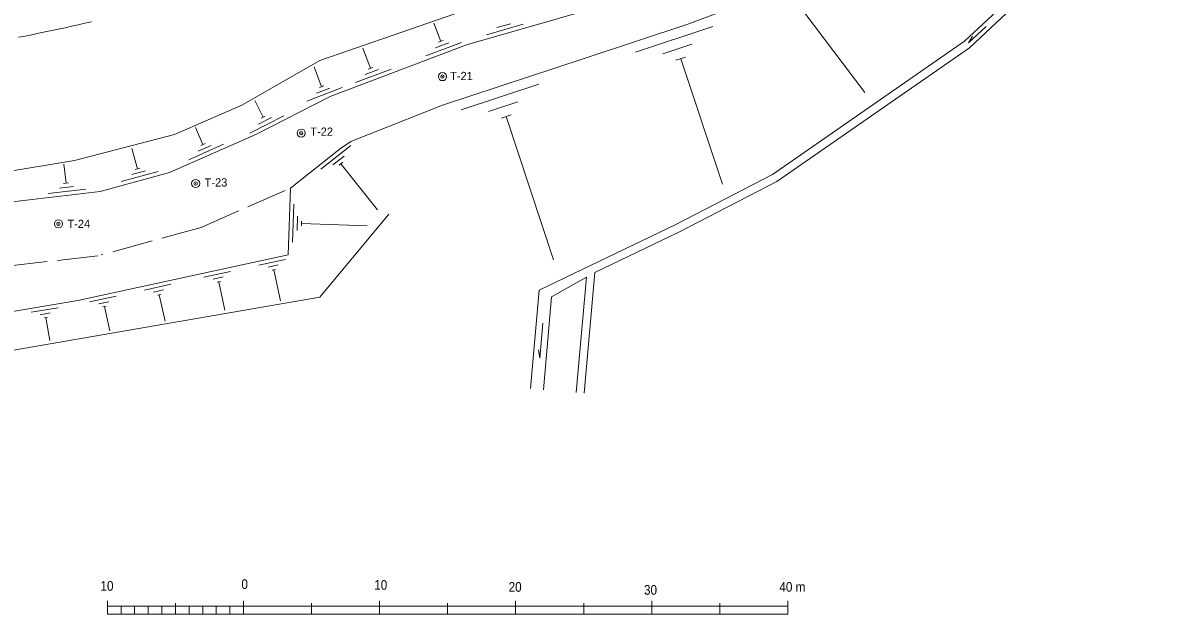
# Model space of a CAD drawing. Units: millimetres, scale not verified. Extents: x 56189 to 355068, y 31537 to 257017.
# Drawn here: x 201993 to 285447, y 32015 to 75498 of the extents above; entities that cross this region are included whole.
import ezdxf
from ezdxf.enums import TextEntityAlignment as Align

# ---------------------------------------------------------------- set-up
doc = ezdxf.new("R2010")
doc.units = ezdxf.units.MM
doc.header["$LTSCALE"] = 500
doc.header["$PDMODE"] = 32
doc.header["$PDSIZE"] = 250
doc.linetypes.add('DOUBLE_DASHED_DOUBLE_DOTTED', pattern=[18.5, 6, -1.5, 6, -1.5, 0.25, -1.5, 0.25, -1.5])
doc.layers.add('0平面図-0通り芯', color=3, linetype='Continuous', lineweight=13)
doc.styles.add('MS-ゴシック-5.0-1.0', font='')
doc.styles.get('MS-ゴシック-5.0-1.0').set_extended_font_data('MS-ゴシック-5.0-1.0')

msp = doc.modelspace()

# ---------------------------------------------------------------- linework, layer by layer
at = {"layer": '0平面図-0通り芯'}
for p, q in [((271193.3, 74129.4), (285036.4, 87083.4)), ((271571.4, 73661.4), (285446.8, 86645.8)), ((223822.4, 72732.4), (237411.4, 77431.4)), ((234617.4, 73875.4), (244777.4, 76796.4)), ((250873.4, 75399.4), (252905.4, 76161.4)), ((204612.1, 75027.2), (205101.3, 75131.2)), ((205101.3, 75131.2), (205590.1, 75236.4)), ((205590.1, 75236.4), (206078.5, 75343.6)), ((206078.5, 75343.6), (206566.3, 75453.4)), ((206566.3, 75453.4), (207053.2, 75566.5)), ((243253.4, 72859.4), (250873.4, 75399.4)), ((272793.5, 75215.9), (271506.9, 74011.9)), ((201673.5, 74423.9), (202164.1, 74520.5)), ((202164.1, 74520.5), (202654.2, 74619.1)), ((202654.2, 74619.1), (203144, 74719.4)), ((203144, 74719.4), (203633.5, 74821.1)), ((203633.5, 74821.1), (204122.9, 74923.8)), ((204122.9, 74923.8), (204612.1, 75027.2)), ((271506.9, 74011.9), (271787.9, 74513.1)), ((224584.4, 70065.4), (234617.4, 73875.4)), ((257096.4, 64350.4), (271193.3, 74129.4)), ((257406.6, 63835.3), (271571.4, 73661.4)), ((218107.4, 69430.4), (223822.4, 72732.4)), ((232839.4, 69430.4), (243253.4, 72859.4)), ((213154.4, 67271.4), (218107.4, 69430.4)), ((219123.4, 67271.4), (224584.4, 70065.4)), ((226108.4, 66763.4), (232839.4, 69430.4)), ((205788.3, 65366.4), (213154.4, 67271.4)), ((212773.4, 64477.4), (219123.4, 67271.4)), ((225346.4, 66255.4), (226108.4, 66763.4)), ((225346.4, 66255.4), (221663.4, 63334.4)), ((194373.9, 63476.8), (205788.3, 65366.4)), ((207693.4, 63080.4), (212773.4, 64477.4)), ((249984.4, 60667.4), (257096.4, 64350.4)), ((250252.4, 60130.5), (257406.6, 63835.3)), ((189888.2, 61032.2), (207693.4, 63080.4)), ((221498.5, 58433.6), (221663.4, 63334.4)), ((223822.4, 55333.4), (228902.4, 61429.4)), ((239951.4, 55841.4), (249984.4, 60667.4)), ((244034.7, 57139.7), (250252.4, 60130.5)), ((206042.4, 55079.4), (221498.5, 58433.6)), ((240859.4, 55352.5), (243418.2, 56792.8)), ((242675, 48307.8), (243419.3, 56793.3)), ((244034.7, 57139.7), (243255.5, 48256.8)), ((244037.1, 57141.1), (244034.7, 57139.7)), ((196963.9, 50679.5), (223822.4, 55333.4)), ((239316.4, 48602.4), (239951.4, 55841.4)), ((240859.4, 55352.5), (240260, 48519.6)), ((201250.6, 54273.1), (206042.4, 55079.4)), ((240214, 53415.3), (239987.8, 50836.2)), ((239987.8, 50836.2), (239890.4, 51452.5))]:
    msp.add_line(p, q, dxfattribs=at)
at = {"layer": '0平面図-0通り芯', "color": 4}
for p, q in [((258477.3, 77544), (263883.8, 70372)), ((232722.8, 74118.7), (232207.5, 75475.6)), ((236072.8, 74606), (238763.8, 75379.7)), ((236830.9, 75136.1), (237840, 75426.2)), ((252720, 75224.4), (247027.9, 73327)), ((227549.4, 72154.1), (226991, 73624.5)), ((231627, 73060.7), (234244.6, 74054.8)), ((232338.5, 73651.8), (233320.1, 74024.6)), ((232559.2, 74056.5), (232886.4, 74180.8)), ((251178.4, 73919.9), (249043.9, 73208.4)), ((250704.1, 72971.2), (249992.6, 72734.1)), ((250348.3, 72852.7), (253422.1, 63631.3)), ((223958.8, 70790.6), (223403.1, 72253.9)), ((226453.6, 71096.1), (229071.2, 72090.2)), ((227165.1, 71687.2), (228146.7, 72060)), ((227385.8, 72092), (227713, 72216.2)), ((239914.5, 70970.4), (234215.5, 69093.9)), ((222863, 69732.6), (225480.6, 70726.7)), ((223574.5, 70323.7), (224556.1, 70696.5)), ((223795.2, 70728.4), (224122.4, 70852.7)), ((219663.4, 68558.7), (219042.6, 69772.1)), ((238368.1, 69671.6), (236231, 68967.9)), ((218690.4, 67386.9), (221183, 68662.2)), ((219332.7, 68052.5), (220267.4, 68530.7)), ((219507.6, 68479), (219819.2, 68638.4)), ((237890.3, 68724.7), (237177.9, 68490.1)), ((237534.1, 68607.4), (241003.3, 58071.3)), ((215235.8, 66544.2), (214681.1, 67804.9)), ((210429.8, 64766.3), (210022, 66249.2)), ((214196, 65431.1), (216758.9, 66558.8)), ((214876.1, 66058.1), (215837.2, 66481)), ((215075.6, 66473.7), (215396, 66614.6)), ((226106.8, 66475.6), (223913, 64735.7)), ((225607.7, 65696.8), (224785, 65044.4)), ((225519.9, 65244.3), (225245.6, 65026.8)), ((225382.8, 65135.6), (228065.8, 61752.6)), ((205176.3, 63696.8), (205015.9, 65090.9)), ((209239, 63816.6), (211938.8, 64559)), ((210003.2, 64337.9), (211015.6, 64616.3)), ((210261.1, 64719.9), (210598.6, 64812.7)), ((204689, 63338.8), (205732.1, 63458.7)), ((205002.5, 63676.8), (205350.2, 63716.8)), ((203854.1, 62940.7), (206635.7, 63260.7)), ((221924, 62160.2), (221829.9, 59361.7)), ((222194.5, 61275.6), (222159.2, 60226.2)), ((222482.5, 60915.7), (222470.7, 60565.9)), ((222476.6, 60740.8), (227296.5, 60578.7)), ((221309.5, 58101), (219355, 57676.8)), ((220759.1, 57689.9), (220026.2, 57530.8)), ((217264.6, 57223.2), (215310.1, 56799)), ((216714.2, 56812.1), (215981.3, 56653)), ((220575.2, 57358.4), (220330.9, 57305.3)), ((220453.1, 57331.8), (220948.8, 55047.8)), ((212886.2, 56273), (210931.7, 55848.8)), ((216530.4, 56480.6), (216286, 56427.5)), ((216408.2, 56454), (216859.2, 54375.8)), ((208864.4, 55400.2), (206909.9, 54976)), ((212335.9, 55861.9), (211602.9, 55702.9)), ((212152, 55530.4), (211907.7, 55477.4)), ((212029.9, 55503.9), (212452.3, 53557.3)), ((204590.7, 54546.1), (202618.4, 54214.2)), ((208314, 54989.1), (207581.1, 54830.1)), ((208130.2, 54657.6), (207885.9, 54604.6)), ((208008, 54631.1), (208392, 52861.6)), ((204021.7, 54161.3), (203282.1, 54036.9)), ((203822.4, 53838.8), (203575.9, 53797.3)), ((203699.2, 53818.1), (203983.3, 52129.7)), ((208220.2, 32015.2), (208220.2, 33015.2)), ((208220.2, 32015.2), (208220.2, 33015.2)), ((208220.2, 32615.2), (258220.2, 32615.2)), ((209220.2, 32015.2), (209220.2, 32596.4)), ((210220.2, 32015.2), (210220.2, 32596.4)), ((211220.2, 32015.2), (211220.2, 32612.6)), ((212220.3, 32015.2), (212220.3, 32596.4)), ((213220.2, 32015.2), (213220.2, 32822.4)), ((214220.2, 32015.2), (214220.2, 32580.3)), ((215220.2, 32015.2), (215220.2, 32596.4)), ((216220.2, 32015.2), (216220.2, 32612.6)), ((217220.2, 32015.2), (217220.2, 32628.7)), ((218220.2, 32015.2), (218220.2, 33015.2)), ((223220.2, 32015.2), (223220.2, 32822.4)), ((228220.3, 32015.2), (228220.3, 33015.2)), ((233220.3, 32015.2), (233220.3, 32822.4)), ((238220.2, 32015.2), (238220.2, 33015.2)), ((238220.2, 32015.2), (238220.2, 33015.2)), ((243220.2, 32015.2), (243220.2, 32822.4)), ((248220.2, 32015.2), (248220.2, 33015.2)), ((253220.2, 32015.2), (253220.2, 32822.4)), ((258220.2, 32015.2), (258220.2, 33015.2))]:
    msp.add_line(p, q, dxfattribs=at)
at = {"layer": '0平面図-0通り芯', "linetype": 'DOUBLE_DASHED_DOUBLE_DOTTED'}
for p, q in [((215112.3, 60451.9), (221663.4, 63334.4)), ((215112.3, 60451.9), (207524.9, 58365.3)), ((207524.9, 58365.3), (188660.4, 56195.3))]:
    msp.add_line(p, q, dxfattribs=at)
at = {"layer": '0平面図-0通り芯', "color": 5}
msp.add_line((208220.2, 32015.2), (258220.2, 32015.2), dxfattribs=at)
at = {"layer": '0平面図-0通り芯'}
for centre in [(232840.6, 71538.4), (222453, 67383.4), (214704.5, 63677.5), (204620.4, 60714.3)]:
    msp.add_circle(centre, 300, dxfattribs=at)
at = {"layer": '0平面図-0通り芯', "color": 7}
for p in [(232840.6, 71538.4), (222453, 67383.4), (214704.5, 63677.5), (204620.4, 60714.3)]:
    msp.add_point(p, dxfattribs=at)

# ---------------------------------------------------------------- texts
at = {"layer": '0平面図-0通り芯', "color": 4, "style": 'MS-ゴシック-5.0-1.0'}
for s, p in [('T-21', (233402.5, 71095.9)), ('T-22', (223124.9, 67001.8)), ('T-23', (215360.2, 63274.8)), ('T-24', (205280, 60225.8))]:
    msp.add_text(s, height=607.6, dxfattribs=at).set_placement(p, align=Align.BOTTOM_LEFT)
at = {"layer": '0平面図-0通り芯', "color": 7, "style": 'MS-ゴシック-5.0-1.0', "width": 0.9}
for s, p in [('10', (207707.8, 33529.7)), ('0', (218064, 33661.3)), ('10', (227826, 33602.9)), ('20', (237702.2, 33456.6)), ('40 m', (257600.9, 33456.6)), ('30', (247651.6, 33237.1))]:
    msp.add_text(s, height=714.8, dxfattribs=at).set_placement(p, align=Align.BOTTOM_LEFT)

doc.saveas('drawing.dxf')
